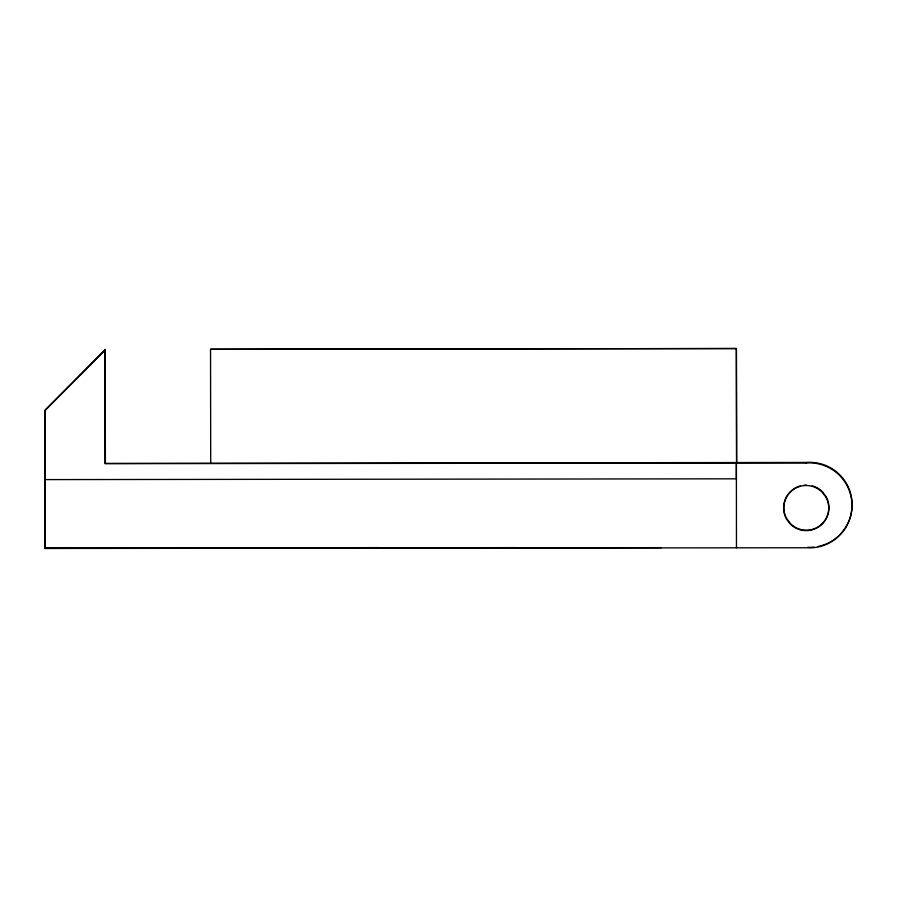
<?xml version="1.0" encoding="UTF-8"?>
<svg xmlns="http://www.w3.org/2000/svg" width="897" height="897" viewBox="0 0 897 897"><rect width="100%" height="100%" fill="white"/><g stroke="black" fill="none" stroke-linecap="round" stroke-linejoin="round"><path stroke-width="1.35" d="M45.052 548.471L44.951 410.635L45.052 548.471L806.168 547.753A42.507 42.507 0 0 0 851.937 505.37A42.507 42.507 0 0 0 806.168 462.998L105.016 463.671L104.938 350.245M210.537 349.269L736.392 348.529L210.537 349.269L210.705 463.155M806.168 462.998L806.381 462.448L105.386 463.401L105.207 349.572M45.299 495.166L45.175 409.929L105.353 349.438M44.85 410.725L105.027 350.144M736.527 462.46L736.381 348.563L736.684 462.942M44.94 479.603L736.359 478.819L736.37 462.93L736.471 547.697M378.422 547.619L45.377 548.269L515.887 547.619M45.085 548.347L661.437 547.652M800.528 485.838A22.548 22.548 0 0 0 786.837 518.892L790.425 523.568A22.548 22.548 0 0 0 825.902 496.344L822.314 491.679A22.548 22.548 0 0 0 812.2 485.838M804.015 485.199A22.548 22.548 0 0 1 806.369 485.075M806.381 462.448A42.507 42.507 0 0 1 828.985 542.685M827.83 543.257A42.507 42.507 0 0 1 817.997 546.508M814.162 547.103A42.507 42.507 0 0 1 807.67 547.293M825.733 496.826L822.157 492.15A22.548 22.548 0 0 0 786.68 519.374L790.268 524.039A22.548 22.548 0 0 0 825.733 496.826"/></g></svg>
